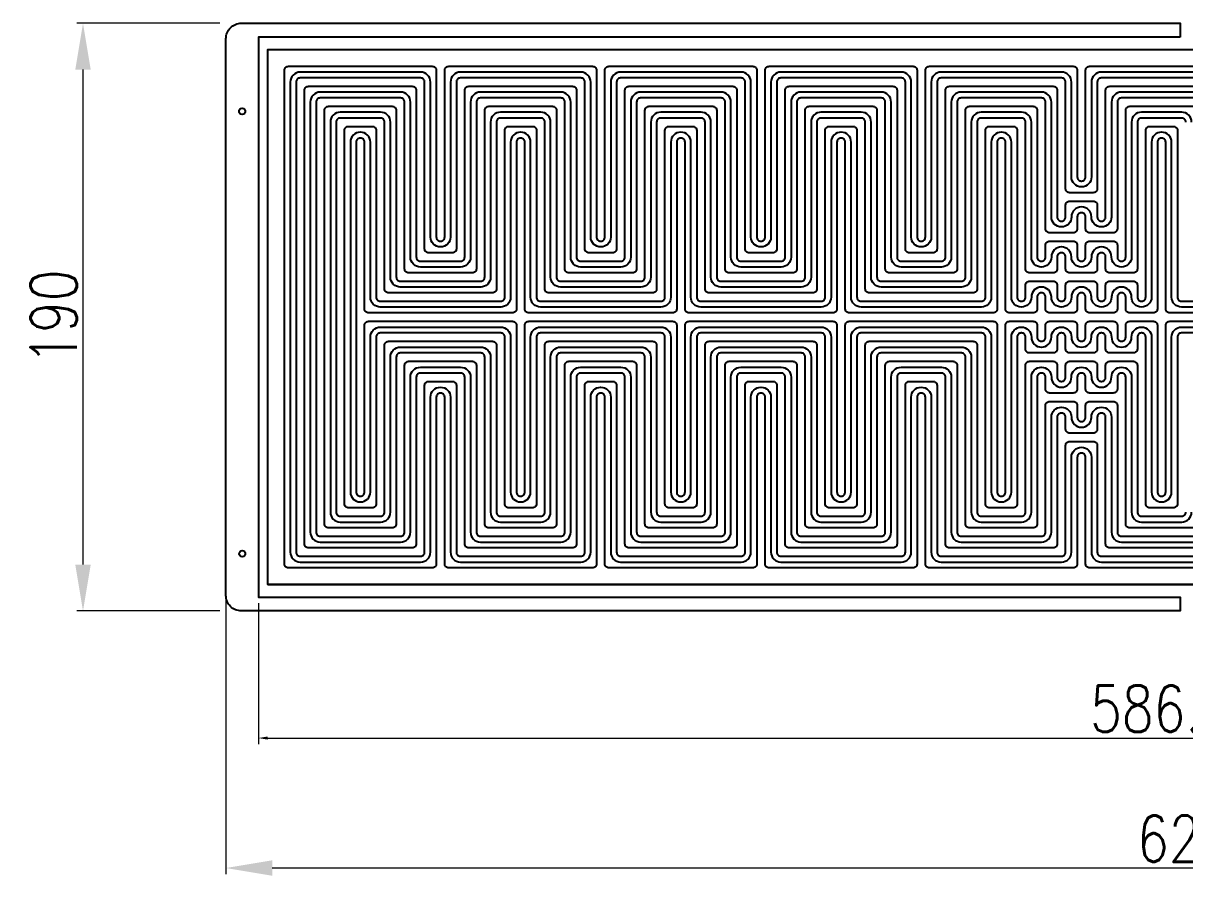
# Model space of a CAD drawing. Header units: millimetres. Extents: x 968 to 6118, y -423 to 1223.
# Drawn here: x 4569.6 to 4945.1, y 171.4 to 447 of the extents above; entities that cross this region are included whole.
import ezdxf

# ---------------------------------------------------------------- set-up
doc = ezdxf.new("R2010")
doc.units = ezdxf.units.MM
doc.header["$LTSCALE"] = 30
doc.header["$PDMODE"] = 3
doc.header["$PDSIZE"] = 0.3
doc.layers.get('0').update_dxf_attribs({"linetype": 'CONTINUOUS'})
doc.layers.get('Defpoints').update_dxf_attribs({"linetype": 'CONTINUOUS'})
for name, color, linetype in [('参照', 6, 'CONTINUOUS'), ('发热丝', 3, 'CONTINUOUS'), ('菲林', 30, 'CONTINUOUS')]:
    doc.layers.add(name, color=color, linetype=linetype)
doc.styles.get("Standard").update_dxf_attribs({"font": 'simplex.shx', "width": 0.8})
doc.dimstyles.new('YanXiu', dxfattribs={"dimscale": 2, "dimtxt": 2, "dimasz": 2.2, "dimexe": 0.66, "dimexo": 0.66, "dimgap": 0.66, "dimtad": 1, "dimtoh": 1, "dimdsep": 46, "dimtxsty": 'Standard', "dimcen": 0.5, "dimclrd": 1, "dimclre": 1, "dimclrt": 4, "dimazin": 2, "dimtfac": 1, "dimtmove": 0, "dimatfit": 3, "dimfxl": 1, "dimlwd": 5, "dimlwe": 5, "dimarcsym": 0})

# ---------------------------------------------------------------- blocks, each defined once
blk = doc.blocks.new('*D67')
at = {"layer": 'Defpoints', "color": 0}
for p in [(4635.12, 274.66), (5255.12, 274.66), (4635.12, 173.9)]:
    blk.add_point(p, dxfattribs=at)
at = {"layer": '参照', "color": 3, "lineweight": 5}
for p, q in [((4635.12, 272.68), (4635.12, 171.92)), ((5255.12, 272.68), (5255.12, 171.92)), ((5240.12, 173.9), (4650.12, 173.9))]:
    blk.add_line(p, q, dxfattribs=at)
at = {"layer": '参照', "color": 3}
for points in [[(4650.12, 176.4), (4650.12, 171.4), (4635.12, 173.9)], [(5240.12, 171.4), (5240.12, 176.4), (5255.12, 173.9)]]:
    blk.add_solid(points, dxfattribs=at)
at = {"layer": '参照', "color": 0, "insert": (4945.12, 183.38), "char_height": 15, "attachment_point": 5}
blk.add_mtext('620', dxfattribs=at)
blk = doc.blocks.new('*D68')
at = {"layer": 'Defpoints', "color": 0}
for p in [(4588.91, 447.01), (4635.12, 447.01), (4635.12, 257.01)]:
    blk.add_point(p, dxfattribs=at)
at = {"layer": '参照', "color": 3, "lineweight": 5}
for p, q in [((4633.14, 447.01), (4586.93, 447.01)), ((4588.91, 272.01), (4588.91, 432.01)), ((4633.14, 257.01), (4586.93, 257.01))]:
    blk.add_line(p, q, dxfattribs=at)
at = {"layer": '参照', "color": 3}
for points in [[(4591.41, 432.01), (4586.41, 432.01), (4588.91, 447.01)], [(4586.41, 272.01), (4591.41, 272.01), (4588.91, 257.01)]]:
    blk.add_solid(points, dxfattribs=at)
at = {"layer": '参照', "color": 0, "insert": (4579.43, 352.01), "char_height": 15, "attachment_point": 5, "rotation": 90}
blk.add_mtext('190', dxfattribs=at)
blk = doc.blocks.new('*D69')
at = {"layer": 'Defpoints', "color": 0}
for p in [(4645.62, 261.51), (5232.12, 261.51), (5232.12, 215.92)]:
    blk.add_point(p, dxfattribs=at)
at = {"layer": '参照', "color": 3, "lineweight": 5}
for p, q in [((4645.62, 259.53), (4645.62, 213.94)), ((5232.12, 259.53), (5232.12, 213.94)), ((4648.62, 215.92), (5229.12, 215.92))]:
    blk.add_line(p, q, dxfattribs=at)
at = {"layer": '参照', "color": 3}
for points in [[(4648.62, 216.42), (4648.62, 215.42), (4645.62, 215.92)], [(5229.12, 215.42), (5229.12, 216.42), (5232.12, 215.92)]]:
    blk.add_solid(points, dxfattribs=at)
at = {"layer": '参照', "color": 0, "insert": (4937.62, 225.4), "char_height": 15, "attachment_point": 5}
blk.add_mtext('586.5', dxfattribs=at)

msp = doc.modelspace()

# ---------------------------------------------------------------- linework, layer by layer
msp.add_lwpolyline([(5226.622, 367.011), (5246.622, 367.011), (5246.622, 337.011), (5226.622, 337.011), (5226.622, 265.511), (4648.622, 265.511), (5226.622, 265.511), (4648.622, 265.511), (4648.622, 438.511), (5226.622, 438.511)], close=True)
at = {"layer": '参照'}
for points in [[(4957.087, 431.211), (4918.156, 431.211, 0.4142136), (4914.956, 428.011), (4914.956, 397.304, -0.4142136), (4911.756, 394.104), (4911.68, 394.104, -0.4142136), (4908.48, 397.304), (4908.48, 428.011, 0.4142136), (4905.28, 431.211), (4866.349, 431.211, 0.4142136), (4863.149, 428.011), (4863.149, 377.876, -0.4142136), (4859.949, 374.676), (4859.873, 374.676, -0.4142136), (4856.673, 377.876), (4856.673, 428.011, 0.4142136), (4853.473, 431.211), (4814.542, 431.211, 0.4142136), (4811.342, 428.011), (4811.342, 377.876, -0.4142136), (4808.142, 374.676), (4808.067, 374.676, -0.4142136), (4804.867, 377.876), (4804.867, 428.011, 0.4142136), (4801.667, 431.211), (4762.736, 431.211, 0.4142136), (4759.536, 428.011), (4759.536, 377.876, -0.4142136), (4756.336, 374.676), (4756.26, 374.676, -0.4142136), (4753.06, 377.876), (4753.06, 428.011, 0.4142136), (4749.86, 431.211), (4710.929, 431.211, 0.4142136), (4707.729, 428.011), (4707.729, 377.876, -0.4142136), (4704.529, 374.676), (4704.453, 374.676, -0.4142136), (4701.253, 377.876), (4701.253, 428.011, 0.4142136), (4698.053, 431.211), (4659.122, 431.211, 0.4142136), (4655.922, 428.011), (4655.922, 276.011, 0.4142136), (4659.122, 272.811), (4698.053, 272.811, 0.4142136), (4701.253, 276.011), (4701.253, 326.145, -0.4142136), (4704.453, 329.345), (4704.529, 329.345, -0.4142136), (4707.729, 326.145), (4707.729, 276.011, 0.4142136), (4710.929, 272.811), (4749.86, 272.811, 0.4142136), (4753.06, 276.011), (4753.06, 326.145, -0.4142136), (4756.26, 329.345), (4756.336, 329.345, -0.4142136), (4759.536, 326.145), (4759.536, 276.011, 0.4142136), (4762.736, 272.811), (4801.667, 272.811, 0.4142136), (4804.867, 276.011), (4804.867, 326.145, -0.4142136), (4808.067, 329.345), (4808.142, 329.345, -0.4142136), (4811.342, 326.145), (4811.342, 276.011, 0.4142136), (4814.542, 272.811), (4853.473, 272.811, 0.4142136), (4856.673, 276.011), (4856.673, 326.145, -0.4142136), (4859.873, 329.345), (4859.949, 329.345, -0.4142136), (4863.149, 326.145), (4863.149, 276.011, 0.4142136), (4866.349, 272.811), (4905.28, 272.811, 0.4142136), (4908.48, 276.011), (4908.48, 306.718, -0.4142136), (4911.68, 309.918), (4911.756, 309.918, -0.4142136), (4914.956, 306.718), (4914.956, 276.011, 0.4142136), (4918.156, 272.811), (4957.087, 272.811, 0.4142136)], [(4950.611, 424.735), (4924.632, 424.735, 0.4142136), (4921.432, 421.535), (4921.432, 384.352, -0.4142136), (4918.232, 381.152), (4918.156, 381.152, -0.4142136), (4914.956, 384.352), (4914.956, 384.428, 0.4142136), (4911.756, 387.628), (4911.68, 387.628, 0.4142136), (4908.48, 384.428), (4908.48, 384.352, -0.4142136), (4905.28, 381.152), (4905.204, 381.152, -0.4142136), (4902.004, 384.352), (4902.004, 421.535, 0.4142136), (4898.804, 424.735), (4872.825, 424.735, 0.4142136), (4869.625, 421.535), (4869.625, 371.4, -0.4142136), (4866.425, 368.2), (4853.398, 368.2, -0.4142136), (4850.198, 371.4), (4850.198, 421.535, 0.4142136), (4846.998, 424.735), (4821.018, 424.735, 0.4142136), (4817.818, 421.535), (4817.818, 371.4, -0.4142136), (4814.618, 368.2), (4801.591, 368.2, -0.4142136), (4798.391, 371.4), (4798.391, 421.535, 0.4142136), (4795.191, 424.735), (4769.211, 424.735, 0.4142136), (4766.011, 421.535), (4766.011, 371.4, -0.4142136), (4762.811, 368.2), (4749.784, 368.2, -0.4142136), (4746.584, 371.4), (4746.584, 421.535, 0.4142136), (4743.384, 424.735), (4717.405, 424.735, 0.4142136), (4714.205, 421.535), (4714.205, 371.4, -0.4142136), (4711.005, 368.2), (4697.977, 368.2, -0.4142136), (4694.777, 371.4), (4694.777, 421.535, 0.4142136), (4691.577, 424.735), (4665.598, 424.735, 0.4142136), (4662.398, 421.535), (4662.398, 282.487, 0.4142136), (4665.598, 279.287), (4691.577, 279.287, 0.4142136), (4694.777, 282.487), (4694.777, 332.621, -0.4142136), (4697.977, 335.821), (4711.005, 335.821, -0.4142136), (4714.205, 332.621), (4714.205, 282.487, 0.4142136), (4717.405, 279.287), (4743.384, 279.287, 0.4142136), (4746.584, 282.487), (4746.584, 332.621, -0.4142136), (4749.784, 335.821), (4762.811, 335.821, -0.4142136), (4766.011, 332.621), (4766.011, 282.487, 0.4142136), (4769.211, 279.287), (4795.191, 279.287, 0.4142136), (4798.391, 282.487), (4798.391, 332.621, -0.4142136), (4801.591, 335.821), (4814.618, 335.821, -0.4142136), (4817.818, 332.621), (4817.818, 282.487, 0.4142136), (4821.018, 279.287), (4846.998, 279.287, 0.4142136), (4850.198, 282.487), (4850.198, 332.621, -0.4142136), (4853.398, 335.821), (4866.425, 335.821, -0.4142136), (4869.625, 332.621), (4869.625, 282.487, 0.4142136), (4872.825, 279.287), (4898.804, 279.287, 0.4142136), (4902.004, 282.487), (4902.004, 319.669, -0.4142136), (4905.204, 322.869), (4905.28, 322.869, -0.4142136), (4908.48, 319.669), (4908.48, 319.593, 0.4142136), (4911.68, 316.393), (4911.756, 316.393, 0.4142136), (4914.956, 319.593), (4914.956, 319.669, -0.4142136), (4918.156, 322.869), (4918.232, 322.869, -0.4142136), (4921.432, 319.669), (4921.432, 282.487, 0.4142136), (4924.632, 279.287), (4950.611, 279.287, 0.4142136)], [(4947.335, 415.059, 0.4142136), (4944.135, 418.259), (4931.108, 418.259, 0.4142136), (4927.908, 415.059), (4927.908, 371.4, -0.4142136), (4924.708, 368.2), (4924.632, 368.2, -0.4142136), (4921.432, 371.4), (4921.432, 371.476, 0.4142136), (4918.232, 374.676), (4918.156, 374.676, 0.4142136), (4914.956, 371.476), (4914.956, 371.4, -0.4142136), (4911.756, 368.2), (4911.68, 368.2, -0.4142136), (4908.48, 371.4), (4908.48, 371.476, 0.4142136), (4905.28, 374.676), (4905.204, 374.676, 0.4142136), (4902.004, 371.476), (4902.004, 371.4, -0.4142136), (4898.804, 368.2), (4898.729, 368.2, -0.4142136), (4895.529, 371.4), (4895.529, 415.059, 0.4142136), (4892.329, 418.259), (4879.301, 418.259, 0.4142136), (4876.101, 415.059), (4876.101, 364.924, -0.4142136), (4872.901, 361.724), (4846.922, 361.724, -0.4142136), (4843.722, 364.924), (4843.722, 415.059, 0.4142136), (4840.522, 418.259), (4827.494, 418.259, 0.4142136), (4824.294, 415.059), (4824.294, 364.924, -0.4142136), (4821.094, 361.724), (4795.115, 361.724, -0.4142136), (4791.915, 364.924), (4791.915, 415.059, 0.4142136), (4788.715, 418.259), (4775.687, 418.259, 0.4142136), (4772.487, 415.059), (4772.487, 364.924, -0.4142136), (4769.287, 361.724), (4743.308, 361.724, -0.4142136), (4740.108, 364.924), (4740.108, 415.059, 0.4142136), (4736.908, 418.259), (4723.88, 418.259, 0.4142136), (4720.68, 415.059), (4720.68, 364.924, -0.4142136), (4717.48, 361.724), (4691.501, 361.724, -0.4142136), (4688.301, 364.924), (4688.301, 415.059, 0.4142136), (4685.101, 418.259), (4672.074, 418.259, 0.4142136), (4668.874, 415.059), (4668.874, 288.962, 0.4142136), (4672.074, 285.762), (4685.101, 285.762, 0.4142136), (4688.301, 288.962), (4688.301, 339.097, -0.4142136), (4691.501, 342.297), (4717.48, 342.297, -0.4142136), (4720.68, 339.097), (4720.68, 288.962, 0.4142136), (4723.88, 285.762), (4736.908, 285.762, 0.4142136), (4740.108, 288.962), (4740.108, 339.097, -0.4142136), (4743.308, 342.297), (4769.287, 342.297, -0.4142136), (4772.487, 339.097), (4772.487, 288.962, 0.4142136), (4775.687, 285.762), (4788.715, 285.762, 0.4142136), (4791.915, 288.962), (4791.915, 339.097, -0.4142136), (4795.115, 342.297), (4821.094, 342.297, -0.4142136), (4824.294, 339.097), (4824.294, 288.962, 0.4142136), (4827.494, 285.762), (4840.522, 285.762, 0.4142136), (4843.722, 288.962), (4843.722, 339.097, -0.4142136), (4846.922, 342.297), (4872.901, 342.297, -0.4142136), (4876.101, 339.097), (4876.101, 288.962, 0.4142136), (4879.301, 285.762), (4892.329, 285.762, 0.4142136), (4895.529, 288.962), (4895.529, 332.621, -0.4142136), (4898.729, 335.821), (4898.804, 335.821, -0.4142136), (4902.004, 332.621), (4902.004, 332.545, 0.4142136), (4905.204, 329.345), (4905.28, 329.345, 0.4142136), (4908.48, 332.545), (4908.48, 332.621, -0.4142136), (4911.68, 335.821), (4911.756, 335.821, -0.4142136), (4914.956, 332.621), (4914.956, 332.545, 0.4142136), (4918.156, 329.345), (4918.232, 329.345, 0.4142136), (4921.432, 332.545), (4921.432, 332.621, -0.4142136), (4924.632, 335.821), (4924.708, 335.821, -0.4142136), (4927.908, 332.621), (4927.908, 288.962, 0.4142136), (4931.108, 285.762), (4944.135, 285.762, 0.4142136), (4947.335, 288.962)], [(4982.991, 355.249), (4944.06, 355.249, -0.4142136), (4940.86, 358.449), (4940.86, 408.583, 0.4142136), (4937.66, 411.783), (4937.584, 411.783, 0.4142136), (4934.384, 408.583), (4934.384, 358.449, -0.4142136), (4931.184, 355.249), (4931.108, 355.249, -0.4142136), (4927.908, 358.449), (4927.908, 358.524, 0.4142136), (4924.708, 361.724), (4924.632, 361.724, 0.4142136), (4921.432, 358.524), (4921.432, 358.449, -0.4142136), (4918.232, 355.249), (4918.156, 355.249, -0.4142136), (4914.956, 358.449), (4914.956, 358.524, 0.4142136), (4911.756, 361.724), (4911.68, 361.724, 0.4142136), (4908.48, 358.524), (4908.48, 358.449, -0.4142136), (4905.28, 355.249), (4905.204, 355.249, -0.4142136), (4902.004, 358.449), (4902.004, 358.524, 0.4142136), (4898.804, 361.724), (4898.729, 361.724, 0.4142136), (4895.529, 358.524), (4895.529, 358.449, -0.4142136), (4892.329, 355.249), (4892.253, 355.249, -0.4142136), (4889.053, 358.449), (4889.053, 408.583, 0.4142136), (4885.853, 411.783), (4885.777, 411.783, 0.4142136), (4882.577, 408.583), (4882.577, 358.449, -0.4142136), (4879.377, 355.249), (4840.446, 355.249, -0.4142136), (4837.246, 358.449), (4837.246, 408.583, 0.4142136), (4834.046, 411.783), (4833.97, 411.783, 0.4142136), (4830.77, 408.583), (4830.77, 358.449, -0.4142136), (4827.57, 355.249), (4788.639, 355.249, -0.4142136), (4785.439, 358.449), (4785.439, 408.583, 0.4142136), (4782.239, 411.783), (4782.163, 411.783, 0.4142136), (4778.963, 408.583), (4778.963, 358.449, -0.4142136), (4775.763, 355.249), (4736.832, 355.249, -0.4142136), (4733.632, 358.449), (4733.632, 408.583, 0.4142136), (4730.432, 411.783), (4730.356, 411.783, 0.4142136), (4727.156, 408.583), (4727.156, 358.449, -0.4142136), (4723.956, 355.249), (4685.025, 355.249, -0.4142136), (4681.825, 358.449), (4681.825, 408.583, 0.4142136), (4678.625, 411.783), (4678.549, 411.783, 0.4142136), (4675.349, 408.583), (4675.349, 295.438, 0.4142136), (4678.549, 292.238), (4678.625, 292.238, 0.4142136), (4681.825, 295.438), (4681.825, 345.573, -0.4142136), (4685.025, 348.773), (4723.956, 348.773, -0.4142136), (4727.156, 345.573), (4727.156, 295.438, 0.4142136), (4730.356, 292.238), (4730.432, 292.238, 0.4142136), (4733.632, 295.438), (4733.632, 345.573, -0.4142136), (4736.832, 348.773), (4775.763, 348.773, -0.4142136), (4778.963, 345.573), (4778.963, 295.438, 0.4142136), (4782.163, 292.238), (4782.239, 292.238, 0.4142136), (4785.439, 295.438), (4785.439, 345.573, -0.4142136), (4788.639, 348.773), (4827.57, 348.773, -0.4142136), (4830.77, 345.573), (4830.77, 295.438, 0.4142136), (4833.97, 292.238), (4834.046, 292.238, 0.4142136), (4837.246, 295.438), (4837.246, 345.573, -0.4142136), (4840.446, 348.773), (4879.377, 348.773, -0.4142136), (4882.577, 345.573), (4882.577, 295.438, 0.4142136), (4885.777, 292.238), (4885.853, 292.238, 0.4142136), (4889.053, 295.438), (4889.053, 345.573, -0.4142136), (4892.253, 348.773), (4892.329, 348.773, -0.4142136), (4895.529, 345.573), (4895.529, 345.497, 0.4142136), (4898.729, 342.297), (4898.804, 342.297, 0.4142136), (4902.004, 345.497), (4902.004, 345.573, -0.4142136), (4905.204, 348.773), (4905.28, 348.773, -0.4142136), (4908.48, 345.573), (4908.48, 345.497, 0.4142136), (4911.68, 342.297), (4911.756, 342.297, 0.4142136), (4914.956, 345.497), (4914.956, 345.573, -0.4142136), (4918.156, 348.773), (4918.232, 348.773, -0.4142136), (4921.432, 345.573), (4921.432, 345.497, 0.4142136), (4924.632, 342.297), (4924.708, 342.297, 0.4142136), (4927.908, 345.497), (4927.908, 345.573, -0.4142136), (4931.108, 348.773), (4931.184, 348.773, -0.4142136), (4934.384, 345.573), (4934.384, 295.438, 0.4142136), (4937.584, 292.238), (4937.66, 292.238, 0.4142136), (4940.86, 295.438), (4940.86, 345.573, -0.4142136), (4944.06, 348.773), (4982.991, 348.773, -0.4142136)]]:
    msp.add_lwpolyline(points, format="xyb", dxfattribs=at)
at = {"layer": '发热丝'}
for points in [[(4960.876, 270.921), (4914.367, 270.921, -0.4142136), (4913.067, 272.221), (4913.067, 306.728, 0.4142136), (4911.767, 308.028), (4911.67, 308.028, 0.4142136), (4910.37, 306.728), (4910.37, 272.221, -0.4142136), (4909.07, 270.921), (4862.56, 270.921, -0.4142136), (4861.26, 272.221), (4861.26, 326.156, 0.4142136), (4859.96, 327.456), (4859.863, 327.456, 0.4142136), (4858.563, 326.156), (4858.563, 272.221, -0.4142136), (4857.263, 270.921), (4810.753, 270.921, -0.4142136), (4809.453, 272.221), (4809.453, 326.156, 0.4142136), (4808.153, 327.456), (4808.056, 327.456, 0.4142136), (4806.756, 326.156), (4806.756, 272.221, -0.4142136), (4805.456, 270.921), (4758.946, 270.921, -0.4142136), (4757.646, 272.221), (4757.646, 326.156, 0.4142136), (4756.346, 327.456), (4756.249, 327.456, 0.4142136), (4754.949, 326.156), (4754.949, 272.221, -0.4142136), (4753.649, 270.921), (4707.139, 270.921, -0.4142136), (4705.839, 272.221), (4705.839, 326.156, 0.4142136), (4704.539, 327.456), (4704.442, 327.456, 0.4142136), (4703.142, 326.156), (4703.142, 272.221, -0.4142136), (4701.842, 270.921), (4655.333, 270.921, -0.4142136), (4654.033, 272.221), (4654.033, 431.8, -0.4142136), (4655.333, 433.1), (4701.842, 433.1, -0.4142136), (4703.142, 431.8), (4703.142, 377.865, 0.4142136), (4704.442, 376.565), (4704.539, 376.565, 0.4142136), (4705.839, 377.865), (4705.839, 431.8, -0.4142136), (4707.139, 433.1), (4753.649, 433.1, -0.4142136), (4754.949, 431.8), (4754.949, 377.865, 0.4142136), (4756.249, 376.565), (4756.346, 376.565, 0.4142136), (4757.646, 377.865), (4757.646, 431.8, -0.4142136), (4758.946, 433.1), (4805.456, 433.1, -0.4142136), (4806.756, 431.8), (4806.756, 377.865, 0.4142136), (4808.056, 376.565), (4808.153, 376.565, 0.4142136), (4809.453, 377.865), (4809.453, 431.8, -0.4142136), (4810.753, 433.1), (4857.263, 433.1, -0.4142136), (4858.563, 431.8), (4858.563, 377.865, 0.4142136), (4859.863, 376.565), (4859.96, 376.565, 0.4142136), (4861.26, 377.865), (4861.26, 431.8, -0.4142136), (4862.56, 433.1), (4909.07, 433.1, -0.4142136), (4910.37, 431.8), (4910.37, 397.293, 0.4142136), (4911.67, 395.993), (4911.767, 395.993, 0.4142136), (4913.067, 397.293), (4913.067, 431.8, -0.4142136), (4914.367, 433.1), (4960.876, 433.1, -0.4142136)], [(4957.098, 429.321), (4918.145, 429.321, 0.4142136), (4916.845, 428.021), (4916.845, 393.515, -0.4142136), (4915.545, 392.215), (4907.891, 392.215, -0.4142136), (4906.591, 393.515), (4906.591, 428.021, 0.4142136), (4905.291, 429.321), (4866.339, 429.321, 0.4142136), (4865.039, 428.021), (4865.039, 374.087, -0.4142136), (4863.739, 372.787), (4856.084, 372.787, -0.4142136), (4854.784, 374.087), (4854.784, 428.021, 0.4142136), (4853.484, 429.321), (4814.532, 429.321, 0.4142136), (4813.232, 428.021), (4813.232, 374.087, -0.4142136), (4811.932, 372.787), (4804.277, 372.787, -0.4142136), (4802.977, 374.087), (4802.977, 428.021, 0.4142136), (4801.677, 429.321), (4762.725, 429.321, 0.4142136), (4761.425, 428.021), (4761.425, 374.087, -0.4142136), (4760.125, 372.787), (4752.47, 372.787, -0.4142136), (4751.17, 374.087), (4751.17, 428.021, 0.4142136), (4749.87, 429.321), (4710.918, 429.321, 0.4142136), (4709.618, 428.021), (4709.618, 374.087, -0.4142136), (4708.318, 372.787), (4700.664, 372.787, -0.4142136), (4699.364, 374.087), (4699.364, 428.021, 0.4142136), (4698.064, 429.321), (4659.111, 429.321, 0.4142136), (4657.811, 428.021), (4657.811, 276, 0.4142136), (4659.111, 274.7), (4698.064, 274.7, 0.4142136), (4699.364, 276), (4699.364, 329.934, -0.4142136), (4700.664, 331.234), (4708.318, 331.234, -0.4142136), (4709.618, 329.934), (4709.618, 276, 0.4142136), (4710.918, 274.7), (4749.87, 274.7, 0.4142136), (4751.17, 276), (4751.17, 329.934, -0.4142136), (4752.47, 331.234), (4760.125, 331.234, -0.4142136), (4761.425, 329.934), (4761.425, 276, 0.4142136), (4762.725, 274.7), (4801.677, 274.7, 0.4142136), (4802.977, 276), (4802.977, 329.934, -0.4142136), (4804.277, 331.234), (4811.932, 331.234, -0.4142136), (4813.232, 329.934), (4813.232, 276, 0.4142136), (4814.532, 274.7), (4853.484, 274.7, 0.4142136), (4854.784, 276), (4854.784, 329.934, -0.4142136), (4856.084, 331.234), (4863.739, 331.234, -0.4142136), (4865.039, 329.934), (4865.039, 276, 0.4142136), (4866.339, 274.7), (4905.291, 274.7, 0.4142136), (4906.591, 276), (4906.591, 310.507, -0.4142136), (4907.891, 311.807), (4915.545, 311.807, -0.4142136), (4916.845, 310.507), (4916.845, 276, 0.4142136), (4918.145, 274.7), (4957.098, 274.7, 0.4142136)], [(4954.401, 277.397), (4920.843, 277.397, -0.4142136), (4919.543, 278.697), (4919.543, 319.68, 0.4142136), (4918.243, 320.98), (4918.145, 320.98, 0.4142136), (4916.845, 319.68), (4916.845, 315.804, -0.4142136), (4915.545, 314.504), (4907.891, 314.504, -0.4142136), (4906.591, 315.804), (4906.591, 319.68, 0.4142136), (4905.291, 320.98), (4905.194, 320.98, 0.4142136), (4903.894, 319.68), (4903.894, 278.697, -0.4142136), (4902.594, 277.397), (4869.036, 277.397, -0.4142136), (4867.736, 278.697), (4867.736, 332.632, 0.4142136), (4866.436, 333.932), (4853.387, 333.932, 0.4142136), (4852.087, 332.632), (4852.087, 278.697, -0.4142136), (4850.787, 277.397), (4817.229, 277.397, -0.4142136), (4815.929, 278.697), (4815.929, 332.632, 0.4142136), (4814.629, 333.932), (4801.58, 333.932, 0.4142136), (4800.28, 332.632), (4800.28, 278.697, -0.4142136), (4798.98, 277.397), (4765.422, 277.397, -0.4142136), (4764.122, 278.697), (4764.122, 332.632, 0.4142136), (4762.822, 333.932), (4749.773, 333.932, 0.4142136), (4748.473, 332.632), (4748.473, 278.697, -0.4142136), (4747.173, 277.397), (4713.615, 277.397, -0.4142136), (4712.315, 278.697), (4712.315, 332.632, 0.4142136), (4711.015, 333.932), (4697.966, 333.932, 0.4142136), (4696.666, 332.632), (4696.666, 278.697, -0.4142136), (4695.366, 277.397), (4661.808, 277.397, -0.4142136), (4660.508, 278.697), (4660.508, 425.324, -0.4142136), (4661.808, 426.624), (4695.366, 426.624, -0.4142136), (4696.666, 425.324), (4696.666, 371.39, 0.4142136), (4697.966, 370.09), (4711.015, 370.09, 0.4142136), (4712.315, 371.39), (4712.315, 425.324, -0.4142136), (4713.615, 426.624), (4747.173, 426.624, -0.4142136), (4748.473, 425.324), (4748.473, 371.39, 0.4142136), (4749.773, 370.09), (4762.822, 370.09, 0.4142136), (4764.122, 371.39), (4764.122, 425.324, -0.4142136), (4765.422, 426.624), (4798.98, 426.624, -0.4142136), (4800.28, 425.324), (4800.28, 371.39, 0.4142136), (4801.58, 370.09), (4814.629, 370.09, 0.4142136), (4815.929, 371.39), (4815.929, 425.324, -0.4142136), (4817.229, 426.624), (4850.787, 426.624, -0.4142136), (4852.087, 425.324), (4852.087, 371.39, 0.4142136), (4853.387, 370.09), (4866.436, 370.09, 0.4142136), (4867.736, 371.39), (4867.736, 425.324, -0.4142136), (4869.036, 426.624), (4902.594, 426.624, -0.4142136), (4903.894, 425.324), (4903.894, 384.341, 0.4142136), (4905.194, 383.041), (4905.291, 383.041, 0.4142136), (4906.591, 384.341), (4906.591, 388.217, -0.4142136), (4907.891, 389.517), (4915.545, 389.517, -0.4142136), (4916.845, 388.217), (4916.845, 384.341, 0.4142136), (4918.145, 383.041), (4918.243, 383.041, 0.4142136), (4919.543, 384.341), (4919.543, 425.324, -0.4142136), (4920.843, 426.624), (4954.401, 426.624, -0.4142136)], [(4950.622, 422.846), (4924.621, 422.846, 0.4142136), (4923.321, 421.546), (4923.321, 380.563, -0.4142136), (4922.021, 379.263), (4914.367, 379.263, -0.4142136), (4913.067, 380.563), (4913.067, 384.439, 0.4142136), (4911.767, 385.739), (4911.67, 385.739, 0.4142136), (4910.37, 384.439), (4910.37, 380.563, -0.4142136), (4909.07, 379.263), (4901.415, 379.263, -0.4142136), (4900.115, 380.563), (4900.115, 421.546, 0.4142136), (4898.815, 422.846), (4872.814, 422.846, 0.4142136), (4871.514, 421.546), (4871.514, 367.611, -0.4142136), (4870.214, 366.311), (4849.608, 366.311, -0.4142136), (4848.308, 367.611), (4848.308, 421.546, 0.4142136), (4847.008, 422.846), (4821.008, 422.846, 0.4142136), (4819.708, 421.546), (4819.708, 367.611, -0.4142136), (4818.408, 366.311), (4797.801, 366.311, -0.4142136), (4796.501, 367.611), (4796.501, 421.546, 0.4142136), (4795.201, 422.846), (4769.201, 422.846, 0.4142136), (4767.901, 421.546), (4767.901, 367.611, -0.4142136), (4766.601, 366.311), (4745.995, 366.311, -0.4142136), (4744.695, 367.611), (4744.695, 421.546, 0.4142136), (4743.395, 422.846), (4717.394, 422.846, 0.4142136), (4716.094, 421.546), (4716.094, 367.611, -0.4142136), (4714.794, 366.311), (4694.188, 366.311, -0.4142136), (4692.888, 367.611), (4692.888, 421.546, 0.4142136), (4691.588, 422.846), (4665.587, 422.846, 0.4142136), (4664.287, 421.546), (4664.287, 282.476, 0.4142136), (4665.587, 281.176), (4691.588, 281.176, 0.4142136), (4692.888, 282.476), (4692.888, 336.41, -0.4142136), (4694.188, 337.71), (4714.794, 337.71, -0.4142136), (4716.094, 336.41), (4716.094, 282.476, 0.4142136), (4717.394, 281.176), (4743.395, 281.176, 0.4142136), (4744.695, 282.476), (4744.695, 336.41, -0.4142136), (4745.995, 337.71), (4766.601, 337.71, -0.4142136), (4767.901, 336.41), (4767.901, 282.476, 0.4142136), (4769.201, 281.176), (4795.201, 281.176, 0.4142136), (4796.501, 282.476), (4796.501, 336.41, -0.4142136), (4797.801, 337.71), (4818.408, 337.71, -0.4142136), (4819.708, 336.41), (4819.708, 282.476, 0.4142136), (4821.008, 281.176), (4847.008, 281.176, 0.4142136), (4848.308, 282.476), (4848.308, 336.41, -0.4142136), (4849.608, 337.71), (4870.214, 337.71, -0.4142136), (4871.514, 336.41), (4871.514, 282.476, 0.4142136), (4872.814, 281.176), (4898.815, 281.176, 0.4142136), (4900.115, 282.476), (4900.115, 323.459, -0.4142136), (4901.415, 324.759), (4909.07, 324.759, -0.4142136), (4910.37, 323.459), (4910.37, 319.583, 0.4142136), (4911.67, 318.283), (4911.767, 318.283, 0.4142136), (4913.067, 319.583), (4913.067, 323.459, -0.4142136), (4914.367, 324.759), (4922.021, 324.759, -0.4142136), (4923.321, 323.459), (4923.321, 282.476, 0.4142136), (4924.621, 281.176), (4950.622, 281.176, 0.4142136)], [(4947.925, 283.873), (4927.319, 283.873, -0.4142136), (4926.019, 285.173), (4926.019, 332.632, 0.4142136), (4924.719, 333.932), (4924.621, 333.932, 0.4142136), (4923.321, 332.632), (4923.321, 328.756, -0.4142136), (4922.021, 327.456), (4914.367, 327.456, -0.4142136), (4913.067, 328.756), (4913.067, 332.632, 0.4142136), (4911.767, 333.932), (4911.67, 333.932, 0.4142136), (4910.37, 332.632), (4910.37, 328.756, -0.4142136), (4909.07, 327.456), (4901.415, 327.456, -0.4142136), (4900.115, 328.756), (4900.115, 332.632, 0.4142136), (4898.815, 333.932), (4898.718, 333.932, 0.4142136), (4897.418, 332.632), (4897.418, 285.173, -0.4142136), (4896.118, 283.873), (4875.512, 283.873, -0.4142136), (4874.212, 285.173), (4874.212, 339.108, 0.4142136), (4872.912, 340.408), (4846.911, 340.408, 0.4142136), (4845.611, 339.108), (4845.611, 285.173, -0.4142136), (4844.311, 283.873), (4823.705, 283.873, -0.4142136), (4822.405, 285.173), (4822.405, 339.108, 0.4142136), (4821.105, 340.408), (4795.104, 340.408, 0.4142136), (4793.804, 339.108), (4793.804, 285.173, -0.4142136), (4792.504, 283.873), (4771.898, 283.873, -0.4142136), (4770.598, 285.173), (4770.598, 339.108, 0.4142136), (4769.298, 340.408), (4743.297, 340.408, 0.4142136), (4741.997, 339.108), (4741.997, 285.173, -0.4142136), (4740.697, 283.873), (4720.091, 283.873, -0.4142136), (4718.791, 285.173), (4718.791, 339.108, 0.4142136), (4717.491, 340.408), (4691.49, 340.408, 0.4142136), (4690.19, 339.108), (4690.19, 285.173, -0.4142136), (4688.89, 283.873), (4668.284, 283.873, -0.4142136), (4666.984, 285.173), (4666.984, 418.848, -0.4142136), (4668.284, 420.148), (4688.89, 420.148, -0.4142136), (4690.19, 418.848), (4690.19, 364.914, 0.4142136), (4691.49, 363.614), (4717.491, 363.614, 0.4142136), (4718.791, 364.914), (4718.791, 418.848, -0.4142136), (4720.091, 420.148), (4740.697, 420.148, -0.4142136), (4741.997, 418.848), (4741.997, 364.914, 0.4142136), (4743.297, 363.614), (4769.298, 363.614, 0.4142136), (4770.598, 364.914), (4770.598, 418.848, -0.4142136), (4771.898, 420.148), (4792.504, 420.148, -0.4142136), (4793.804, 418.848), (4793.804, 364.914, 0.4142136), (4795.104, 363.614), (4821.105, 363.614, 0.4142136), (4822.405, 364.914), (4822.405, 418.848, -0.4142136), (4823.705, 420.148), (4844.311, 420.148, -0.4142136), (4845.611, 418.848), (4845.611, 364.914, 0.4142136), (4846.911, 363.614), (4872.912, 363.614, 0.4142136), (4874.212, 364.914), (4874.212, 418.848, -0.4142136), (4875.512, 420.148), (4896.118, 420.148, -0.4142136), (4897.418, 418.848), (4897.418, 371.39, 0.4142136), (4898.718, 370.09), (4898.815, 370.09, 0.4142136), (4900.115, 371.39), (4900.115, 375.265, -0.4142136), (4901.415, 376.565), (4909.07, 376.565, -0.4142136), (4910.37, 375.265), (4910.37, 371.39, 0.4142136), (4911.67, 370.09), (4911.767, 370.09, 0.4142136), (4913.067, 371.39), (4913.067, 375.265, -0.4142136), (4914.367, 376.565), (4922.021, 376.565, -0.4142136), (4923.321, 375.265), (4923.321, 371.39, 0.4142136), (4924.621, 370.09), (4924.719, 370.09, 0.4142136), (4926.019, 371.39), (4926.019, 418.848, -0.4142136), (4927.319, 420.148), (4947.925, 420.148, -0.4142136)], [(4945.446, 415.07, 0.4142136), (4944.146, 416.37), (4931.097, 416.37, 0.4142136), (4929.797, 415.07), (4929.797, 367.611, -0.4142136), (4928.497, 366.311), (4920.843, 366.311, -0.4142136), (4919.543, 367.611), (4919.543, 371.487, 0.4142136), (4918.243, 372.787), (4918.145, 372.787, 0.4142136), (4916.845, 371.487), (4916.845, 367.611, -0.4142136), (4915.545, 366.311), (4907.891, 366.311, -0.4142136), (4906.591, 367.611), (4906.591, 371.487, 0.4142136), (4905.291, 372.787), (4905.194, 372.787, 0.4142136), (4903.894, 371.487), (4903.894, 367.611, -0.4142136), (4902.594, 366.311), (4894.939, 366.311, -0.4142136), (4893.639, 367.611), (4893.639, 415.07, 0.4142136), (4892.339, 416.37), (4879.29, 416.37, 0.4142136), (4877.99, 415.07), (4877.99, 361.135, -0.4142136), (4876.69, 359.835), (4843.133, 359.835, -0.4142136), (4841.833, 361.135), (4841.833, 415.07, 0.4142136), (4840.533, 416.37), (4827.483, 416.37, 0.4142136), (4826.183, 415.07), (4826.183, 361.135, -0.4142136), (4824.883, 359.835), (4791.326, 359.835, -0.4142136), (4790.026, 361.135), (4790.026, 415.07, 0.4142136), (4788.726, 416.37), (4775.676, 416.37, 0.4142136), (4774.376, 415.07), (4774.376, 361.135, -0.4142136), (4773.076, 359.835), (4739.519, 359.835, -0.4142136), (4738.219, 361.135), (4738.219, 415.07, 0.4142136), (4736.919, 416.37), (4723.87, 416.37, 0.4142136), (4722.57, 415.07), (4722.57, 361.135, -0.4142136), (4721.27, 359.835), (4687.712, 359.835, -0.4142136), (4686.412, 361.135), (4686.412, 415.07, 0.4142136), (4685.112, 416.37), (4672.063, 416.37, 0.4142136), (4670.763, 415.07), (4670.763, 288.952, 0.4142136), (4672.063, 287.652), (4685.112, 287.652, 0.4142136), (4686.412, 288.952), (4686.412, 342.886, -0.4142136), (4687.712, 344.186), (4721.27, 344.186, -0.4142136), (4722.57, 342.886), (4722.57, 288.952, 0.4142136), (4723.87, 287.652), (4736.919, 287.652, 0.4142136), (4738.219, 288.952), (4738.219, 342.886, -0.4142136), (4739.519, 344.186), (4773.076, 344.186, -0.4142136), (4774.376, 342.886), (4774.376, 288.952, 0.4142136), (4775.676, 287.652), (4788.726, 287.652, 0.4142136), (4790.026, 288.952), (4790.026, 342.886, -0.4142136), (4791.326, 344.186), (4824.883, 344.186, -0.4142136), (4826.183, 342.886), (4826.183, 288.952, 0.4142136), (4827.483, 287.652), (4840.533, 287.652, 0.4142136), (4841.833, 288.952), (4841.833, 342.886, -0.4142136), (4843.133, 344.186), (4876.69, 344.186, -0.4142136), (4877.99, 342.886), (4877.99, 288.952, 0.4142136), (4879.29, 287.652), (4892.339, 287.652, 0.4142136), (4893.639, 288.952), (4893.639, 336.41, -0.4142136), (4894.939, 337.71), (4902.594, 337.71, -0.4142136), (4903.894, 336.41), (4903.894, 332.534, 0.4142136), (4905.194, 331.234), (4905.291, 331.234, 0.4142136), (4906.591, 332.534), (4906.591, 336.41, -0.4142136), (4907.891, 337.71), (4915.545, 337.71, -0.4142136), (4916.845, 336.41), (4916.845, 332.534, 0.4142136), (4918.145, 331.234), (4918.243, 331.234, 0.4142136), (4919.543, 332.534), (4919.543, 336.41, -0.4142136), (4920.843, 337.71), (4928.497, 337.71, -0.4142136), (4929.797, 336.41), (4929.797, 288.952, 0.4142136), (4931.097, 287.652), (4944.146, 287.652, 0.4142136), (4945.446, 288.952)], [(4983.001, 346.884), (4944.049, 346.884, 0.4142136), (4942.749, 345.584), (4942.749, 291.649, -0.4142136), (4941.449, 290.349), (4933.795, 290.349, -0.4142136), (4932.495, 291.649), (4932.495, 345.584, 0.4142136), (4931.195, 346.884), (4931.097, 346.884, 0.4142136), (4929.797, 345.584), (4929.797, 341.708, -0.4142136), (4928.497, 340.408), (4920.843, 340.408, -0.4142136), (4919.543, 341.708), (4919.543, 345.584, 0.4142136), (4918.243, 346.884), (4918.145, 346.884, 0.4142136), (4916.845, 345.584), (4916.845, 341.708, -0.4142136), (4915.545, 340.408), (4907.891, 340.408, -0.4142136), (4906.591, 341.708), (4906.591, 345.584, 0.4142136), (4905.291, 346.884), (4905.194, 346.884, 0.4142136), (4903.894, 345.584), (4903.894, 341.708, -0.4142136), (4902.594, 340.408), (4894.939, 340.408, -0.4142136), (4893.639, 341.708), (4893.639, 345.584, 0.4142136), (4892.339, 346.884), (4892.242, 346.884, 0.4142136), (4890.942, 345.584), (4890.942, 291.649, -0.4142136), (4889.642, 290.349), (4881.988, 290.349, -0.4142136), (4880.688, 291.649), (4880.688, 345.584, 0.4142136), (4879.388, 346.884), (4840.435, 346.884, 0.4142136), (4839.135, 345.584), (4839.135, 291.649, -0.4142136), (4837.835, 290.349), (4830.181, 290.349, -0.4142136), (4828.881, 291.649), (4828.881, 345.584, 0.4142136), (4827.581, 346.884), (4788.628, 346.884, 0.4142136), (4787.328, 345.584), (4787.328, 291.649, -0.4142136), (4786.028, 290.349), (4778.374, 290.349, -0.4142136), (4777.074, 291.649), (4777.074, 345.584, 0.4142136), (4775.774, 346.884), (4736.821, 346.884, 0.4142136), (4735.521, 345.584), (4735.521, 291.649, -0.4142136), (4734.221, 290.349), (4726.567, 290.349, -0.4142136), (4725.267, 291.649), (4725.267, 345.584, 0.4142136), (4723.967, 346.884), (4685.014, 346.884, 0.4142136), (4683.714, 345.584), (4683.714, 291.649, -0.4142136), (4682.414, 290.349), (4674.76, 290.349, -0.4142136), (4673.46, 291.649), (4673.46, 412.372, -0.4142136), (4674.76, 413.672), (4682.414, 413.672, -0.4142136), (4683.714, 412.372), (4683.714, 358.438, 0.4142136), (4685.014, 357.138), (4723.967, 357.138, 0.4142136), (4725.267, 358.438), (4725.267, 412.372, -0.4142136), (4726.567, 413.672), (4734.221, 413.672, -0.4142136), (4735.521, 412.372), (4735.521, 358.438, 0.4142136), (4736.821, 357.138), (4775.774, 357.138, 0.4142136), (4777.074, 358.438), (4777.074, 412.372, -0.4142136), (4778.374, 413.672), (4786.028, 413.672, -0.4142136), (4787.328, 412.372), (4787.328, 358.438, 0.4142136), (4788.628, 357.138), (4827.581, 357.138, 0.4142136), (4828.881, 358.438), (4828.881, 412.372, -0.4142136), (4830.181, 413.672), (4837.835, 413.672, -0.4142136), (4839.135, 412.372), (4839.135, 358.438, 0.4142136), (4840.435, 357.138), (4879.388, 357.138, 0.4142136), (4880.688, 358.438), (4880.688, 412.372, -0.4142136), (4881.988, 413.672), (4889.642, 413.672, -0.4142136), (4890.942, 412.372), (4890.942, 358.438, 0.4142136), (4892.242, 357.138), (4892.339, 357.138, 0.4142136), (4893.639, 358.438), (4893.639, 362.314, -0.4142136), (4894.939, 363.614), (4902.594, 363.614, -0.4142136), (4903.894, 362.314), (4903.894, 358.438, 0.4142136), (4905.194, 357.138), (4905.291, 357.138, 0.4142136), (4906.591, 358.438), (4906.591, 362.314, -0.4142136), (4907.891, 363.614), (4915.545, 363.614, -0.4142136), (4916.845, 362.314), (4916.845, 358.438, 0.4142136), (4918.145, 357.138), (4918.243, 357.138, 0.4142136), (4919.543, 358.438), (4919.543, 362.314, -0.4142136), (4920.843, 363.614), (4928.497, 363.614, -0.4142136), (4929.797, 362.314), (4929.797, 358.438, 0.4142136), (4931.097, 357.138), (4931.195, 357.138, 0.4142136), (4932.495, 358.438), (4932.495, 412.372, -0.4142136), (4933.795, 413.672), (4941.449, 413.672, -0.4142136), (4942.749, 412.372), (4942.749, 358.438, 0.4142136), (4944.049, 357.138), (4983.001, 357.138, 0.4142136)], [(4986.78, 353.359), (4940.27, 353.359, -0.4142136), (4938.97, 354.659), (4938.97, 408.594, 0.4142136), (4937.67, 409.894), (4937.573, 409.894, 0.4142136), (4936.273, 408.594), (4936.273, 354.659, -0.4142136), (4934.973, 353.359), (4927.319, 353.359, -0.4142136), (4926.019, 354.659), (4926.019, 358.535, 0.4142136), (4924.719, 359.835), (4924.621, 359.835, 0.4142136), (4923.321, 358.535), (4923.321, 354.659, -0.4142136), (4922.021, 353.359), (4914.367, 353.359, -0.4142136), (4913.067, 354.659), (4913.067, 358.535, 0.4142136), (4911.767, 359.835), (4911.67, 359.835, 0.4142136), (4910.37, 358.535), (4910.37, 354.659, -0.4142136), (4909.07, 353.359), (4901.415, 353.359, -0.4142136), (4900.115, 354.659), (4900.115, 358.535, 0.4142136), (4898.815, 359.835), (4898.718, 359.835, 0.4142136), (4897.418, 358.535), (4897.418, 354.659, -0.4142136), (4896.118, 353.359), (4888.464, 353.359, -0.4142136), (4887.164, 354.659), (4887.164, 408.594, 0.4142136), (4885.864, 409.894), (4885.766, 409.894, 0.4142136), (4884.466, 408.594), (4884.466, 354.659, -0.4142136), (4883.166, 353.359), (4836.657, 353.359, -0.4142136), (4835.357, 354.659), (4835.357, 408.594, 0.4142136), (4834.057, 409.894), (4833.959, 409.894, 0.4142136), (4832.659, 408.594), (4832.659, 354.659, -0.4142136), (4831.359, 353.359), (4784.85, 353.359, -0.4142136), (4783.55, 354.659), (4783.55, 408.594, 0.4142136), (4782.25, 409.894), (4782.152, 409.894, 0.4142136), (4780.852, 408.594), (4780.852, 354.659, -0.4142136), (4779.552, 353.359), (4733.043, 353.359, -0.4142136), (4731.743, 354.659), (4731.743, 408.594, 0.4142136), (4730.443, 409.894), (4730.345, 409.894, 0.4142136), (4729.045, 408.594), (4729.045, 354.659, -0.4142136), (4727.745, 353.359), (4681.236, 353.359, -0.4142136), (4679.936, 354.659), (4679.936, 408.594, 0.4142136), (4678.636, 409.894), (4678.539, 409.894, 0.4142136), (4677.239, 408.594), (4677.239, 295.427, 0.4142136), (4678.539, 294.127), (4678.636, 294.127, 0.4142136), (4679.936, 295.427), (4679.936, 349.362, -0.4142136), (4681.236, 350.662), (4727.745, 350.662, -0.4142136), (4729.045, 349.362), (4729.045, 295.427, 0.4142136), (4730.345, 294.127), (4730.443, 294.127, 0.4142136), (4731.743, 295.427), (4731.743, 349.362, -0.4142136), (4733.043, 350.662), (4779.552, 350.662, -0.4142136), (4780.852, 349.362), (4780.852, 295.427, 0.4142136), (4782.152, 294.127), (4782.25, 294.127, 0.4142136), (4783.55, 295.427), (4783.55, 349.362, -0.4142136), (4784.85, 350.662), (4831.359, 350.662, -0.4142136), (4832.659, 349.362), (4832.659, 295.427, 0.4142136), (4833.959, 294.127), (4834.057, 294.127, 0.4142136), (4835.357, 295.427), (4835.357, 349.362, -0.4142136), (4836.657, 350.662), (4883.166, 350.662, -0.4142136), (4884.466, 349.362), (4884.466, 295.427, 0.4142136), (4885.766, 294.127), (4885.864, 294.127, 0.4142136), (4887.164, 295.427), (4887.164, 349.362, -0.4142136), (4888.464, 350.662), (4896.118, 350.662, -0.4142136), (4897.418, 349.362), (4897.418, 345.486, 0.4142136), (4898.718, 344.186), (4898.815, 344.186, 0.4142136), (4900.115, 345.486), (4900.115, 349.362, -0.4142136), (4901.415, 350.662), (4909.07, 350.662, -0.4142136), (4910.37, 349.362), (4910.37, 345.486, 0.4142136), (4911.67, 344.186), (4911.767, 344.186, 0.4142136), (4913.067, 345.486), (4913.067, 349.362, -0.4142136), (4914.367, 350.662), (4922.021, 350.662, -0.4142136), (4923.321, 349.362), (4923.321, 345.486, 0.4142136), (4924.621, 344.186), (4924.719, 344.186, 0.4142136), (4926.019, 345.486), (4926.019, 349.362, -0.4142136), (4927.319, 350.662), (4934.973, 350.662, -0.4142136), (4936.273, 349.362), (4936.273, 295.427, 0.4142136), (4937.573, 294.127), (4937.67, 294.127, 0.4142136), (4938.97, 295.427), (4938.97, 349.362, -0.4142136), (4940.27, 350.662), (4986.78, 350.662, -0.4142136)]]:
    msp.add_lwpolyline(points, format="xyb", dxfattribs=at)
at = {"layer": '菲林'}
msp.add_lwpolyline([(4943.622, 442.511), (4645.622, 442.511), (4645.622, 261.511), (4943.622, 261.511), (4943.622, 257.011), (4640.122, 257.011, -0.4142136), (4635.122, 262.011), (4635.122, 442.011, -0.4142136), (4640.122, 447.011), (4943.622, 447.011)], format="xyb", close=True, dxfattribs=at)
for centre in [(4640.372, 418.511), (4640.382, 275.511)]:
    msp.add_circle(centre, 1, dxfattribs=at)

# ---------------------------------------------------------------- dimensions: what is measured, and where the dimension line sits
at = {"layer": '参照'}
dim = msp.add_linear_dim(base=(4588.906, 447.011), p1=(4635.122, 257.011), p2=(4635.122, 447.011), angle=90, dimstyle='YanXiu', override={"dimscale": 3, "dimtxt": 5, "dimasz": 5, "dimclrd": 3, "dimclre": 3, "dimclrt": 0}, dxfattribs=at)
dim.commit()
dim.dimension.update_dxf_attribs({"geometry": '*D68', "text_midpoint": (4579.426, 352.011)})
for base, p1, p2, override, picture, middle in [((4635.122, 173.9), (5255.122, 274.664), (4635.122, 274.664), {"dimscale": 3, "dimtxt": 5, "dimasz": 5, "dimclrd": 3, "dimclre": 3, "dimclrt": 0}, '*D67', (4945.122, 173.9)), ((5232.122, 215.921), (4645.622, 261.511), (5232.122, 261.511), {"dimscale": 3, "dimtxt": 5, "dimasz": 1, "dimclrd": 3, "dimclre": 3, "dimclrt": 0}, '*D69', (4937.622, 215.921))]:
    dim = msp.add_linear_dim(base=base, p1=p1, p2=p2, dimstyle='YanXiu', override=override, dxfattribs=at)
    dim.commit()
    dim.dimension.update_dxf_attribs({"geometry": picture, "text_midpoint": middle, "dimtype": 160})

doc.saveas('drawing.dxf')
